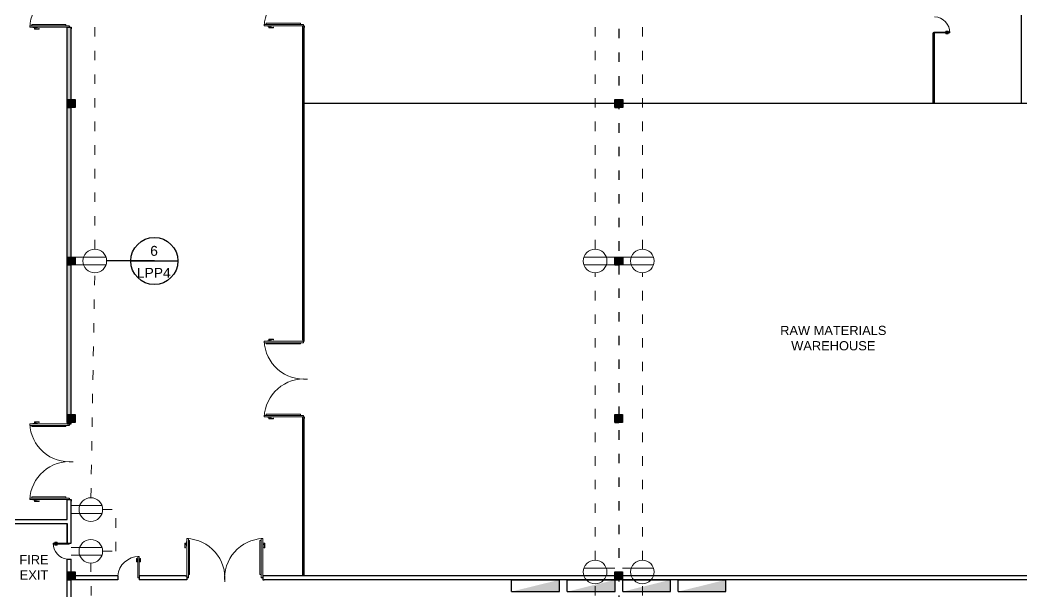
# Model space of a CAD drawing. Header units: millimetres. Extents: x 3339 to 2017737, y 4955 to 2748989.
# Drawn here: x 1182429 to 1220578, y 1259096 to 1280893 of the extents above; entities that cross this region are included whole.
import ezdxf

# ---------------------------------------------------------------- set-up
doc = ezdxf.new("R2010")
doc.units = ezdxf.units.MM
doc.header["$LTSCALE"] = 30
doc.linetypes.add('ACAD_ISO03W100', pattern=[30, 12, -18])
for name, color, linetype, lineweight in [('A-DETL-GENF', 92, 'Continuous', 13), ('A-DOOR', 31, 'Continuous', 13), ('outlet', 3, 'Continuous', 13), ('power lines', 3, 'ACAD_ISO03W100', 13)]:
    doc.layers.add(name, color=color, linetype=linetype, lineweight=lineweight)
doc.layers.add('broken line', color=7, linetype='ACAD_ISO03W100', plot=False)
for name, color, linetype in [('DIM LINES', 7, 'Continuous'), ('TEXT', 7, 'Continuous'), ('window', 92, 'Continuous')]:
    doc.layers.add(name, color=color, linetype=linetype)
doc.styles.get("Standard").update_dxf_attribs({"font": 'arial.ttf'})
doc.dimstyles.new('GREEN', dxfattribs={"dimtxt": 1000, "dimasz": 600, "dimexe": 0.18, "dimexo": 0.0625, "dimgap": 0.09, "dimtad": 2, "dimdec": 0, "dimzin": 0, "dimdsep": 46, "dimtxsty": 'Standard', "dimblk": 'ARCHTICK', "dimcen": 0.09, "dimclrd": 3, "dimclre": 3, "dimclrt": 2, "dimadec": 0, "dimazin": 0, "dimtfac": 1, "dimtdec": 0, "dimtofl": 0, "dimtmove": 0, "dimatfit": 3, "dimfxl": 1, "dimtolj": 1, "dimtzin": 0, "dimarcsym": 0})

# ---------------------------------------------------------------- blocks, each defined once
blk = doc.blocks.new('single door no base 1')
at = {"color": 0}
blk.add_line((51788, 22093), (51785, 22093), dxfattribs=at)
at = {"layer": 'A-DETL-GENF'}
for p, q in [((51710, 22826), (51697, 22826)), ((51697, 22826), (51697, 22788)), ((51708, 22788), (51697, 22788)), ((51697, 22788), (51697, 22706)), ((51697, 22788), (51710, 22788)), ((51708, 22718), (51697, 22706)), ((51697, 22706), (51716, 22706)), ((51708, 22718), (51708, 22788)), ((51716, 22718), (51708, 22718)), ((51710, 22788), (51710, 22826)), ((51741, 22823), (51710, 22823)), ((51710, 22823), (51710, 22791)), ((51710, 22791), (51741, 22791)), ((51716, 22706), (51716, 22718)), ((51748, 22864), (51741, 22858)), ((51741, 22858), (51741, 22756)), ((51741, 22791), (51741, 22823)), ((51741, 22756), (51748, 22750)), ((51748, 22750), (51748, 22864)), ((51788, 22864), (51788, 22750)), ((51794, 22858), (51788, 22864)), ((51788, 22750), (51794, 22756)), ((51794, 22756), (51794, 22858)), ((51826, 22823), (51794, 22823)), ((51794, 22823), (51794, 22791)), ((51794, 22791), (51826, 22791)), ((51827, 22718), (51819, 22718)), ((51819, 22718), (51819, 22706)), ((51819, 22706), (51839, 22706)), ((51839, 22826), (51826, 22826)), ((51826, 22826), (51826, 22788)), ((51826, 22791), (51826, 22823)), ((51826, 22788), (51839, 22788)), ((51839, 22788), (51827, 22788)), ((51827, 22788), (51827, 22718)), ((51827, 22718), (51839, 22706)), ((51839, 22788), (51839, 22826)), ((51839, 22706), (51839, 22788))]:
    blk.add_line(p, q, dxfattribs=at)
at = {"layer": 'A-DOOR', "lineweight": 18}
for p, q in [((51788, 22907), (51748, 22907)), ((51748, 22907), (51748, 22093)), ((51788, 22093), (51788, 22907)), ((51748, 22093), (51788, 22093))]:
    blk.add_line(p, q, dxfattribs=at)
at = {"layer": 'A-DOOR'}
blk.add_arc((51788, 22093), 814, 90, 174.7134, dxfattribs=at)
blk = doc.blocks.new('Poste with lines')
h = blk.add_hatch(color=2)
h.dxf.hatch_style = 1
h.paths.add_polyline_path([(13203, 12318), (12903, 12318), (12903, 12018), (13203, 12018)])
at = {"color": 0}
for p, q in [((12903, 12018), (12903, 12318)), ((12903, 12318), (13203, 12318)), ((13203, 12318), (13203, 12018)), ((12903, 12018), (12903, 12168)), ((12903, 12018), (13053, 12018)), ((13053, 12018), (12903, 12018)), ((13203, 12018), (12903, 12018))]:
    blk.add_line(p, q, dxfattribs=at)
blk = doc.blocks.new('_ArchTick')
at = {"color": 0, "linetype": 'ByBlock', "const_width": 0.15}
blk.add_lwpolyline([(-0.5, -0.5), (0.5, 0.5)], dxfattribs=at)
blk = doc.blocks.new('*D849')
at = {"layer": 'Defpoints', "color": 0, "transparency": 16777216}
for p in [(1193149, 1301709), (1233810, 1301709), (1226224, 1238709)]:
    blk.add_point(p, dxfattribs=at)
at = {"layer": 'DIM LINES', "color": 3, "linetype": 'ByBlock', "lineweight": -2, "transparency": 16777216}
for p, q in [((1193149, 1301709), (1233810, 1301709)), ((1233810, 1238709), (1233810, 1301709)), ((1226224, 1238709), (1233810, 1238709))]:
    blk.add_line(p, q, dxfattribs=at)
at = {"layer": 'DIM LINES', "color": 3, "lineweight": -2, "transparency": 16777216, "xscale": 600, "yscale": 600, "zscale": 600}
for p, rotation in [((1233810, 1301709), 90), ((1233810, 1238709), 270)]:
    blk.add_blockref('_ArchTick', p, dxfattribs=dict(at, rotation=rotation))
at = {"layer": 'DIM LINES', "color": 2, "transparency": 16777216, "insert": (1234321, 1270209), "char_height": 1000, "attachment_point": 5, "rotation": 90}
blk.add_mtext('\\A1;63000', dxfattribs=at)
blk = doc.blocks.new('outet')
at = {"layer": 'outlet', "linetype": 'ByBlock'}
for p, q in [((151671, 60292), (151671, 59118)), ((151971, 60292), (151971, 59118))]:
    blk.add_line(p, q, dxfattribs=at)
blk.add_circle((151821, 59868), 450, dxfattribs=at)

msp = doc.modelspace()

# ---------------------------------------------------------------- hatches: boundary and pattern name
at = {"true_color": 0xf8d731}
h = msp.add_hatch(color=40, dxfattribs=at)
h.dxf.hatch_style = 1
h.paths.add_polyline_path([(1202965.354, 1259109.357), (1202965.354, 1259559.357), (1201140.354, 1259109.357)])
h = msp.add_hatch(color=40, dxfattribs=at)
h.dxf.hatch_style = 1
h.paths.add_polyline_path([(1205090.354, 1259109.357), (1205090.354, 1259559.357), (1203265.354, 1259109.357)])
h = msp.add_hatch(color=40, dxfattribs=at)
h.dxf.hatch_style = 1
h.paths.add_polyline_path([(1207199.279, 1259109.357), (1207199.279, 1259559.357), (1205374.279, 1259109.357)])
h = msp.add_hatch(color=40, dxfattribs=at)
h.dxf.hatch_style = 1
h.paths.add_polyline_path([(1209308.205, 1259109.357), (1209308.205, 1259559.357), (1207483.205, 1259109.357)])
at = {"layer": 'window'}
h = msp.add_hatch(color=256, dxfattribs=at)
h.dxf.hatch_style = 1
h.paths.add_polyline_path([(1184374.279, 1280616.357), (1184224.279, 1280616.357), (1184224.279, 1280559.357), (1184224.279, 1277859.357), (1184374.279, 1277859.357)])
h.paths.add_polyline_path([(1184374.279, 1277559.357), (1184224.279, 1277559.357), (1184224.279, 1271859.357), (1184374.279, 1271859.357)])
h.paths.add_polyline_path([(1184374.279, 1271559.357), (1184224.279, 1271559.357), (1184224.279, 1265859.357), (1184374.279, 1265859.357)])
h = msp.add_hatch(color=256, dxfattribs=at)
h.dxf.hatch_style = 1
h.paths.add_polyline_path([(1184374.279, 1265559.357), (1184224.279, 1265559.357), (1184224.279, 1265502.357), (1184374.279, 1265502.357)])

# ---------------------------------------------------------------- linework, layer by layer
at = {"color": 0}
for p, q in [((1220549.279, 1287359.357), (1220549.279, 1277709.357)), ((1184299.279, 1280676.357), (1184299.279, 1280616.357)), ((1193199.279, 1268709.357), (1193199.279, 1280609.357)), ((1193249.279, 1268709.357), (1193249.279, 1280609.357)), ((1217199.279, 1277709.357), (1217199.279, 1280404.107)), ((1217249.279, 1280404.107), (1217199.279, 1280404.107)), ((1217249.279, 1280375.607), (1217249.279, 1280404.107)), ((1217249.279, 1277709.357), (1217249.279, 1280375.607)), ((1225218.404, 1277709.357), (1193249.279, 1277709.357)), ((1184374.279, 1265709.357), (1184224.279, 1265709.357)), ((1184224.279, 1265709.357), (1184374.279, 1265709.357)), ((1184299.279, 1265502.357), (1184299.279, 1265442.357)), ((1193199.279, 1259709.357), (1193199.279, 1265709.357)), ((1193249.279, 1259709.357), (1193249.279, 1265709.357)), ((1184224.279, 1261859.357), (1184224.279, 1262616.357)), ((1184299.279, 1262676.357), (1184299.279, 1262616.357)), ((1184374.279, 1260952.357), (1184374.279, 1262616.357)), ((1180930.155, 1261859.357), (1184224.279, 1261859.357)), ((1180930.155, 1261709.357), (1184224.279, 1261709.357)), ((1184224.279, 1260952.357), (1184224.279, 1261709.357)), ((1184224.279, 1238709.357), (1184224.279, 1260346.482)), ((1184374.279, 1259709.357), (1184374.279, 1260346.482)), ((1186147.992, 1259709.357), (1184374.279, 1259709.357)), ((1186147.992, 1259709.357), (1186147.992, 1259559.357)), ((1188724.279, 1259709.357), (1186958.529, 1259709.357)), ((1188724.279, 1259709.357), (1186958.529, 1259709.357)), ((1186958.529, 1259709.357), (1186958.529, 1259559.357)), ((1226224.279, 1259709.357), (1191724.279, 1259709.357)), ((1186147.992, 1259559.357), (1184224.279, 1259559.357)), ((1184374.279, 1238859.357), (1184374.279, 1259559.357)), ((1188724.279, 1259559.357), (1186958.529, 1259559.357)), ((1188841.279, 1259634.357), (1188781.279, 1259634.357)), ((1191667.279, 1259634.357), (1191607.279, 1259634.357)), ((1226224.279, 1259559.357), (1191724.279, 1259559.357))]:
    msp.add_line(p, q, dxfattribs=at)
for p, q in [((1193199.279, 1280666.357), (1193249.279, 1280666.357)), ((1193199.279, 1280609.357), (1193199.279, 1280666.357)), ((1193199.279, 1280666.357), (1193249.279, 1280666.357)), ((1193249.279, 1280666.357), (1193249.279, 1280609.357)), ((1186645.722, 1271709.357), (1185725.179, 1271709.357)), ((1187541.992, 1271709.357), (1186641.992, 1271709.357)), ((1186641.992, 1271709.357), (1188441.992, 1271709.357)), ((1187541.992, 1271709.357), (1187541.992, 1271709.357)), ((1187541.992, 1270813.087), (1187541.992, 1270809.357)), ((1193199.279, 1268709.357), (1193199.279, 1268652.357)), ((1193199.279, 1268652.357), (1193249.279, 1268652.357)), ((1193199.279, 1268652.357), (1193249.279, 1268652.357)), ((1193249.279, 1268652.357), (1193249.279, 1268709.357)), ((1193199.279, 1265766.357), (1193249.279, 1265766.357)), ((1193199.279, 1265709.357), (1193199.279, 1265766.357)), ((1193199.279, 1265766.357), (1193249.279, 1265766.357)), ((1193249.279, 1265766.357), (1193249.279, 1265709.357)), ((1184224.279, 1262559.357), (1184224.279, 1262616.357)), ((1184224.279, 1262616.357), (1184374.279, 1262616.357)), ((1184374.279, 1262616.357), (1184374.279, 1262559.357)), ((1184224.279, 1261709.357), (1184224.279, 1260952.357)), ((1184224.279, 1260952.357), (1184374.279, 1260952.357)), ((1184224.279, 1260346.482), (1184374.279, 1260346.482)), ((1188724.279, 1259709.357), (1188781.279, 1259709.357)), ((1188781.279, 1259709.357), (1188781.279, 1259559.357)), ((1191724.279, 1259709.357), (1191667.279, 1259709.357)), ((1191667.279, 1259709.357), (1191667.279, 1259559.357)), ((1188781.279, 1259559.357), (1188724.279, 1259559.357)), ((1191667.279, 1259559.357), (1191724.279, 1259559.357)), ((1201140.354, 1259109.357), (1201140.354, 1259559.357)), ((1201140.354, 1259559.357), (1202965.354, 1259559.357)), ((1202965.354, 1259109.357), (1202965.354, 1259559.357)), ((1203265.354, 1259109.357), (1203265.354, 1259559.357)), ((1203265.354, 1259559.357), (1205090.354, 1259559.357)), ((1205090.354, 1259109.357), (1205090.354, 1259559.357)), ((1205374.279, 1259109.357), (1205374.279, 1259559.357)), ((1205374.279, 1259559.357), (1207199.279, 1259559.357)), ((1207199.279, 1259109.357), (1207199.279, 1259559.357)), ((1207483.205, 1259109.357), (1207483.205, 1259559.357)), ((1207483.205, 1259559.357), (1209308.205, 1259559.357)), ((1209308.205, 1259109.357), (1209308.205, 1259559.357)), ((1201140.354, 1259109.357), (1202965.354, 1259109.357)), ((1203265.354, 1259109.357), (1205090.354, 1259109.357)), ((1205374.279, 1259109.357), (1207199.279, 1259109.357)), ((1207483.205, 1259109.357), (1209308.205, 1259109.357))]:
    msp.add_line(p, q)
msp.add_circle((1187541.992, 1271709.357), 896.27)
at = {"layer": 'A-DETL-GENF'}
for p, q in [((1182878.868, 1280721.357), (1184177.868, 1280721.357)), ((1182878.868, 1280676.357), (1182878.868, 1280721.357)), ((1184177.868, 1280676.357), (1182878.868, 1280676.357)), ((1184177.868, 1280721.357), (1184177.868, 1280676.357)), ((1191803.868, 1280771.357), (1193102.868, 1280771.357)), ((1191803.868, 1280726.357), (1191803.868, 1280771.357)), ((1193102.868, 1280726.357), (1191803.868, 1280726.357)), ((1191844.804, 1280666.357), (1192016.254, 1280666.357)), ((1191854.329, 1280656.832), (1191844.804, 1280666.357)), ((1192016.254, 1280666.357), (1192006.729, 1280656.832)), ((1193102.868, 1280771.357), (1193102.868, 1280726.357)), ((1182919.804, 1280616.357), (1183091.254, 1280616.357)), ((1182929.329, 1280606.832), (1182919.804, 1280616.357)), ((1183081.729, 1280606.832), (1182929.329, 1280606.832)), ((1182976.954, 1280540.157), (1182976.954, 1280559.207)), ((1182976.954, 1280559.207), (1183034.104, 1280559.207)), ((1183034.104, 1280540.157), (1182976.954, 1280540.157)), ((1182981.717, 1280559.207), (1182981.717, 1280606.832)), ((1182981.717, 1280606.832), (1183029.342, 1280606.832)), ((1183029.342, 1280559.207), (1182981.717, 1280559.207)), ((1183029.342, 1280606.832), (1183029.342, 1280559.207)), ((1183034.104, 1280559.207), (1183034.104, 1280540.157)), ((1183034.104, 1280540.157), (1183034.104, 1280557.328)), ((1183034.104, 1280557.328), (1183139.933, 1280557.328)), ((1183157.715, 1280540.157), (1183034.104, 1280540.157)), ((1183091.254, 1280616.357), (1183081.729, 1280606.832)), ((1183139.933, 1280557.328), (1183139.933, 1280568.899)), ((1183139.933, 1280568.899), (1183157.715, 1280568.899)), ((1183139.933, 1280557.328), (1183157.104, 1280540.157)), ((1183157.715, 1280568.899), (1183157.715, 1280540.157)), ((1192006.729, 1280656.832), (1191854.329, 1280656.832)), ((1191901.954, 1280590.157), (1191901.954, 1280609.207)), ((1191901.954, 1280609.207), (1191959.104, 1280609.207)), ((1191959.104, 1280590.157), (1191901.954, 1280590.157)), ((1191906.717, 1280609.207), (1191906.717, 1280656.832)), ((1191906.717, 1280656.832), (1191954.342, 1280656.832)), ((1191954.342, 1280609.207), (1191906.717, 1280609.207)), ((1191954.342, 1280656.832), (1191954.342, 1280609.207)), ((1191959.104, 1280609.207), (1191959.104, 1280590.157)), ((1191959.104, 1280590.157), (1191959.104, 1280607.328)), ((1191959.104, 1280607.328), (1192064.933, 1280607.328)), ((1192082.715, 1280590.157), (1191959.104, 1280590.157)), ((1192064.933, 1280607.328), (1192064.933, 1280618.899)), ((1192064.933, 1280618.899), (1192082.715, 1280618.899)), ((1192064.933, 1280607.328), (1192082.104, 1280590.157)), ((1192082.715, 1280618.899), (1192082.715, 1280590.157)), ((1217683.687, 1280472.207), (1217683.687, 1280457.837)), ((1217745.492, 1280472.207), (1217683.687, 1280472.207)), ((1217683.687, 1280457.837), (1217692.577, 1280457.837)), ((1217692.577, 1280380.378), (1217683.687, 1280380.378)), ((1217683.687, 1280380.378), (1217683.687, 1280366.007)), ((1217683.687, 1280366.007), (1217745.492, 1280366.007)), ((1217692.577, 1280463.622), (1217683.992, 1280472.207)), ((1217692.577, 1280374.593), (1217683.992, 1280366.007)), ((1217692.577, 1280457.837), (1217692.577, 1280463.622)), ((1217692.577, 1280463.622), (1217745.492, 1280463.622)), ((1217692.577, 1280374.593), (1217692.577, 1280380.378)), ((1217745.492, 1280374.593), (1217692.577, 1280374.593)), ((1217721.679, 1280438.87), (1217716.917, 1280434.107)), ((1217716.917, 1280434.107), (1217802.642, 1280434.107)), ((1217802.642, 1280404.107), (1217716.917, 1280404.107)), ((1217716.917, 1280404.107), (1217721.679, 1280399.345)), ((1217797.879, 1280438.87), (1217721.679, 1280438.87)), ((1217721.679, 1280399.345), (1217797.879, 1280399.345)), ((1217745.492, 1280463.622), (1217745.492, 1280472.207)), ((1217774.067, 1280472.207), (1217745.492, 1280472.207)), ((1217745.492, 1280472.207), (1217745.492, 1280462.682)), ((1217745.492, 1280462.682), (1217774.067, 1280462.682)), ((1217745.492, 1280375.532), (1217745.492, 1280366.007)), ((1217774.067, 1280375.532), (1217745.492, 1280375.532)), ((1217745.492, 1280366.007), (1217745.492, 1280374.593)), ((1217745.492, 1280366.007), (1217774.067, 1280366.007)), ((1217747.873, 1280462.682), (1217747.873, 1280438.87)), ((1217771.686, 1280462.682), (1217747.873, 1280462.682)), ((1217747.873, 1280438.87), (1217771.686, 1280438.87)), ((1217771.686, 1280399.345), (1217747.873, 1280399.345)), ((1217747.873, 1280399.345), (1217747.873, 1280375.532)), ((1217747.873, 1280375.532), (1217771.686, 1280375.532)), ((1217771.686, 1280438.87), (1217771.686, 1280462.682)), ((1217771.686, 1280375.532), (1217771.686, 1280399.345)), ((1217774.067, 1280462.682), (1217774.067, 1280472.207)), ((1217774.067, 1280366.007), (1217774.067, 1280375.532)), ((1217802.642, 1280434.107), (1217797.879, 1280438.87)), ((1217797.879, 1280399.345), (1217802.642, 1280404.107)), ((1193102.868, 1268592.357), (1191803.868, 1268592.357)), ((1191803.868, 1268592.357), (1191803.868, 1268547.357)), ((1191803.868, 1268547.357), (1193102.868, 1268547.357)), ((1191854.329, 1268661.882), (1191844.804, 1268652.357)), ((1191844.804, 1268652.357), (1192016.254, 1268652.357)), ((1192006.729, 1268661.882), (1191854.329, 1268661.882)), ((1191959.104, 1268728.557), (1191901.954, 1268728.557)), ((1191901.954, 1268728.557), (1191901.954, 1268709.507)), ((1191901.954, 1268709.507), (1191959.104, 1268709.507)), ((1191954.342, 1268709.507), (1191906.717, 1268709.507)), ((1191906.717, 1268709.507), (1191906.717, 1268661.882)), ((1191906.717, 1268661.882), (1191954.342, 1268661.882)), ((1191954.342, 1268661.882), (1191954.342, 1268709.507)), ((1192082.715, 1268728.557), (1191959.104, 1268728.557)), ((1191959.104, 1268728.557), (1191959.104, 1268711.387)), ((1191959.104, 1268709.507), (1191959.104, 1268728.557)), ((1191959.104, 1268711.387), (1192064.933, 1268711.387)), ((1192016.254, 1268652.357), (1192006.729, 1268661.882)), ((1192064.933, 1268711.387), (1192082.104, 1268728.557)), ((1192064.933, 1268711.387), (1192064.933, 1268699.816)), ((1192064.933, 1268699.816), (1192082.715, 1268699.816)), ((1192082.715, 1268699.816), (1192082.715, 1268728.557)), ((1193102.868, 1268547.357), (1193102.868, 1268592.357)), ((1191803.868, 1265871.357), (1193102.868, 1265871.357)), ((1191803.868, 1265826.357), (1191803.868, 1265871.357)), ((1193102.868, 1265826.357), (1191803.868, 1265826.357)), ((1193102.868, 1265871.357), (1193102.868, 1265826.357)), ((1184177.868, 1265442.357), (1182878.868, 1265442.357)), ((1182878.868, 1265442.357), (1182878.868, 1265397.357)), ((1182929.329, 1265511.882), (1182919.804, 1265502.357)), ((1182919.804, 1265502.357), (1183091.254, 1265502.357)), ((1183081.729, 1265511.882), (1182929.329, 1265511.882)), ((1183034.104, 1265578.557), (1182976.954, 1265578.557)), ((1182976.954, 1265578.557), (1182976.954, 1265559.507)), ((1182976.954, 1265559.507), (1183034.104, 1265559.507)), ((1183029.342, 1265559.507), (1182981.717, 1265559.507)), ((1182981.717, 1265559.507), (1182981.717, 1265511.882)), ((1182981.717, 1265511.882), (1183029.342, 1265511.882)), ((1183029.342, 1265511.882), (1183029.342, 1265559.507)), ((1183157.715, 1265578.557), (1183034.104, 1265578.557)), ((1183034.104, 1265578.557), (1183034.104, 1265561.387)), ((1183034.104, 1265559.507), (1183034.104, 1265578.557)), ((1183034.104, 1265561.387), (1183139.933, 1265561.387)), ((1183091.254, 1265502.357), (1183081.729, 1265511.882)), ((1183139.933, 1265561.387), (1183157.104, 1265578.557)), ((1183139.933, 1265561.387), (1183139.933, 1265549.816)), ((1183139.933, 1265549.816), (1183157.715, 1265549.816)), ((1183157.715, 1265549.816), (1183157.715, 1265578.557)), ((1184177.868, 1265397.357), (1184177.868, 1265442.357)), ((1191844.804, 1265766.357), (1192016.254, 1265766.357)), ((1191854.329, 1265756.832), (1191844.804, 1265766.357)), ((1192006.729, 1265756.832), (1191854.329, 1265756.832)), ((1191901.954, 1265690.157), (1191901.954, 1265709.207)), ((1191901.954, 1265709.207), (1191959.104, 1265709.207)), ((1191959.104, 1265690.157), (1191901.954, 1265690.157)), ((1191906.717, 1265709.207), (1191906.717, 1265756.832)), ((1191906.717, 1265756.832), (1191954.342, 1265756.832)), ((1191954.342, 1265709.207), (1191906.717, 1265709.207)), ((1191954.342, 1265756.832), (1191954.342, 1265709.207)), ((1191959.104, 1265709.207), (1191959.104, 1265690.157)), ((1191959.104, 1265690.157), (1191959.104, 1265707.328)), ((1191959.104, 1265707.328), (1192064.933, 1265707.328)), ((1192082.715, 1265690.157), (1191959.104, 1265690.157)), ((1192016.254, 1265766.357), (1192006.729, 1265756.832)), ((1192064.933, 1265707.328), (1192064.933, 1265718.899)), ((1192064.933, 1265718.899), (1192082.715, 1265718.899)), ((1192064.933, 1265707.328), (1192082.104, 1265690.157)), ((1192082.715, 1265718.899), (1192082.715, 1265690.157)), ((1182878.868, 1265397.357), (1184177.868, 1265397.357)), ((1182878.868, 1262721.357), (1184177.868, 1262721.357)), ((1182878.868, 1262676.357), (1182878.868, 1262721.357)), ((1184177.868, 1262676.357), (1182878.868, 1262676.357)), ((1182919.804, 1262616.357), (1183091.254, 1262616.357)), ((1182929.329, 1262606.832), (1182919.804, 1262616.357)), ((1183081.729, 1262606.832), (1182929.329, 1262606.832)), ((1182976.954, 1262540.157), (1182976.954, 1262559.207)), ((1182976.954, 1262559.207), (1183034.104, 1262559.207)), ((1183034.104, 1262540.157), (1182976.954, 1262540.157)), ((1182981.717, 1262559.207), (1182981.717, 1262606.832)), ((1182981.717, 1262606.832), (1183029.342, 1262606.832)), ((1183029.342, 1262559.207), (1182981.717, 1262559.207)), ((1183029.342, 1262606.832), (1183029.342, 1262559.207)), ((1183034.104, 1262559.207), (1183034.104, 1262540.157)), ((1183034.104, 1262540.157), (1183034.104, 1262557.328)), ((1183034.104, 1262557.328), (1183139.933, 1262557.328)), ((1183157.715, 1262540.157), (1183034.104, 1262540.157)), ((1183091.254, 1262616.357), (1183081.729, 1262606.832)), ((1183139.933, 1262557.328), (1183139.933, 1262568.899)), ((1183139.933, 1262568.899), (1183157.715, 1262568.899)), ((1183139.933, 1262557.328), (1183157.104, 1262540.157)), ((1183157.715, 1262568.899), (1183157.715, 1262540.157)), ((1184177.868, 1262721.357), (1184177.868, 1262676.357)), ((1183725.679, 1260957.12), (1183720.917, 1260952.357)), ((1183720.917, 1260952.357), (1183806.642, 1260952.357)), ((1183720.917, 1260922.357), (1183725.679, 1260917.595)), ((1183806.642, 1260922.357), (1183720.917, 1260922.357)), ((1183801.879, 1260957.12), (1183725.679, 1260957.12)), ((1183725.679, 1260917.595), (1183801.879, 1260917.595)), ((1183778.067, 1260990.457), (1183749.492, 1260990.457)), ((1183749.492, 1260990.457), (1183749.492, 1260980.932)), ((1183749.492, 1260980.932), (1183778.067, 1260980.932)), ((1183778.067, 1260893.782), (1183749.492, 1260893.782)), ((1183749.492, 1260893.782), (1183749.492, 1260884.257)), ((1183749.492, 1260884.257), (1183778.067, 1260884.257)), ((1183775.686, 1260980.932), (1183751.873, 1260980.932)), ((1183751.873, 1260980.932), (1183751.873, 1260957.12)), ((1183751.873, 1260957.12), (1183775.686, 1260957.12)), ((1183775.686, 1260917.595), (1183751.873, 1260917.595)), ((1183751.873, 1260917.595), (1183751.873, 1260893.782)), ((1183751.873, 1260893.782), (1183775.686, 1260893.782)), ((1183775.686, 1260957.12), (1183775.686, 1260980.932)), ((1183775.686, 1260893.782), (1183775.686, 1260917.595)), ((1183839.872, 1260990.457), (1183778.067, 1260990.457)), ((1183778.067, 1260990.457), (1183778.067, 1260981.872)), ((1183778.067, 1260980.932), (1183778.067, 1260990.457)), ((1183778.067, 1260981.872), (1183830.981, 1260981.872)), ((1183778.067, 1260884.257), (1183778.067, 1260893.782)), ((1183830.981, 1260892.843), (1183778.067, 1260892.843)), ((1183778.067, 1260892.843), (1183778.067, 1260884.257)), ((1183778.067, 1260884.257), (1183839.872, 1260884.257)), ((1183806.642, 1260952.357), (1183801.879, 1260957.12)), ((1183801.879, 1260917.595), (1183806.642, 1260922.357)), ((1183830.981, 1260981.872), (1183839.567, 1260990.457)), ((1183830.981, 1260981.872), (1183830.981, 1260976.087)), ((1183830.981, 1260976.087), (1183839.872, 1260976.087)), ((1183839.872, 1260898.628), (1183830.981, 1260898.628)), ((1183830.981, 1260898.628), (1183830.981, 1260892.843)), ((1183830.981, 1260892.843), (1183839.567, 1260884.257)), ((1183839.872, 1260976.087), (1183839.872, 1260990.457)), ((1183839.872, 1260884.257), (1183839.872, 1260898.628)), ((1188705.079, 1260899.532), (1188705.079, 1260956.682)), ((1188705.079, 1260956.682), (1188724.129, 1260956.682)), ((1188705.079, 1260775.922), (1188705.079, 1260899.532)), ((1188705.079, 1260899.532), (1188722.25, 1260899.532)), ((1188724.129, 1260899.532), (1188705.079, 1260899.532)), ((1188722.25, 1260899.532), (1188722.25, 1260793.703)), ((1188724.129, 1260956.682), (1188724.129, 1260899.532)), ((1188724.129, 1260904.295), (1188724.129, 1260951.92)), ((1188724.129, 1260951.92), (1188771.754, 1260951.92)), ((1188771.754, 1260904.295), (1188724.129, 1260904.295)), ((1188771.754, 1261004.307), (1188781.279, 1261013.832)), ((1188771.754, 1260851.907), (1188771.754, 1261004.307)), ((1188771.754, 1260951.92), (1188771.754, 1260904.295)), ((1188781.279, 1260842.382), (1188771.754, 1260851.907)), ((1188781.279, 1261013.832), (1188781.279, 1260842.382)), ((1188841.279, 1259755.769), (1188841.279, 1261054.769)), ((1188841.279, 1261054.769), (1188886.279, 1261054.769)), ((1188886.279, 1261054.769), (1188886.279, 1259755.769)), ((1191562.279, 1261054.769), (1191562.279, 1259755.769)), ((1191607.279, 1261054.769), (1191562.279, 1261054.769)), ((1191607.279, 1259755.769), (1191607.279, 1261054.769)), ((1191667.279, 1261013.832), (1191667.279, 1260842.382)), ((1191676.804, 1261004.307), (1191667.279, 1261013.832)), ((1191667.279, 1260842.382), (1191676.804, 1260851.907)), ((1191676.804, 1260851.907), (1191676.804, 1261004.307)), ((1191724.429, 1260951.92), (1191676.804, 1260951.92)), ((1191676.804, 1260951.92), (1191676.804, 1260904.295)), ((1191676.804, 1260904.295), (1191724.429, 1260904.295)), ((1191743.479, 1260956.682), (1191724.429, 1260956.682)), ((1191724.429, 1260956.682), (1191724.429, 1260899.532)), ((1191724.429, 1260904.295), (1191724.429, 1260951.92)), ((1191724.429, 1260899.532), (1191743.479, 1260899.532)), ((1191743.479, 1260899.532), (1191726.309, 1260899.532)), ((1191726.309, 1260899.532), (1191726.309, 1260793.703)), ((1191743.479, 1260899.532), (1191743.479, 1260956.682)), ((1191743.479, 1260775.922), (1191743.479, 1260899.532)), ((1188722.25, 1260793.703), (1188705.079, 1260776.533)), ((1188733.821, 1260775.922), (1188705.079, 1260775.922)), ((1188722.25, 1260793.703), (1188733.821, 1260793.703)), ((1188733.821, 1260793.703), (1188733.821, 1260775.922)), ((1191726.309, 1260793.703), (1191714.738, 1260793.703)), ((1191714.738, 1260793.703), (1191714.738, 1260775.922)), ((1191714.738, 1260775.922), (1191743.479, 1260775.922)), ((1191726.309, 1260793.703), (1191743.479, 1260776.533)), ((1188886.279, 1259755.769), (1188841.279, 1259755.769)), ((1191562.279, 1259755.769), (1191607.279, 1259755.769))]:
    msp.add_line(p, q, dxfattribs=at)
at = {"layer": 'A-DOOR', "lineweight": 18}
for p, q in [((1182799.279, 1280616.357), (1182799.279, 1280676.357)), ((1182799.279, 1280676.357), (1184299.279, 1280676.357)), ((1184299.279, 1280616.357), (1184299.279, 1280676.357)), ((1191724.279, 1280666.357), (1191724.279, 1280726.357)), ((1191724.279, 1280726.357), (1193224.279, 1280726.357)), ((1193224.279, 1280666.357), (1191724.279, 1280666.357)), ((1193224.279, 1280666.357), (1193224.279, 1280726.357)), ((1184299.279, 1280616.357), (1182799.279, 1280616.357)), ((1217224.279, 1280434.107), (1217224.279, 1280404.107)), ((1217834.779, 1280434.107), (1217224.279, 1280434.107)), ((1217224.279, 1280404.107), (1217834.779, 1280404.107)), ((1217834.779, 1280404.107), (1217834.779, 1280434.107)), ((1193224.279, 1268652.357), (1191724.279, 1268652.357)), ((1191724.279, 1268652.357), (1191724.279, 1268592.357)), ((1191724.279, 1268592.357), (1193224.279, 1268592.357)), ((1193224.279, 1268652.357), (1193224.279, 1268592.357)), ((1191724.279, 1265766.357), (1191724.279, 1265826.357)), ((1191724.279, 1265826.357), (1193224.279, 1265826.357)), ((1193224.279, 1265766.357), (1193224.279, 1265826.357)), ((1184299.279, 1265502.357), (1182799.279, 1265502.357)), ((1182799.279, 1265502.357), (1182799.279, 1265442.357)), ((1182799.279, 1265442.357), (1184299.279, 1265442.357)), ((1184299.279, 1265502.357), (1184299.279, 1265442.357)), ((1193224.279, 1265766.357), (1191724.279, 1265766.357)), ((1182799.279, 1262616.357), (1182799.279, 1262676.357)), ((1182799.279, 1262676.357), (1184299.279, 1262676.357)), ((1184299.279, 1262616.357), (1182799.279, 1262616.357)), ((1184299.279, 1262616.357), (1184299.279, 1262676.357)), ((1184299.279, 1260952.357), (1183688.779, 1260952.357)), ((1183688.779, 1260952.357), (1183688.779, 1260922.357)), ((1183688.779, 1260922.357), (1184299.279, 1260922.357)), ((1184299.279, 1260922.357), (1184299.279, 1260952.357)), ((1188781.279, 1259634.357), (1188781.279, 1261134.357)), ((1188781.279, 1261134.357), (1188841.279, 1261134.357)), ((1188841.279, 1261134.357), (1188841.279, 1259634.357)), ((1191667.279, 1261134.357), (1191607.279, 1261134.357)), ((1191607.279, 1261134.357), (1191607.279, 1259634.357)), ((1191667.279, 1259634.357), (1191667.279, 1261134.357)), ((1188781.279, 1259634.357), (1188841.279, 1259634.357)), ((1191667.279, 1259634.357), (1191607.279, 1259634.357))]:
    msp.add_line(p, q, dxfattribs=at)
at = {"layer": 'A-DOOR'}
for centre, radius, start, end in [((1184317.807, 1280544.842), 1520.211, 85.038693, 177.3036501), ((1193242.807, 1280594.842), 1520.211, 85.038693, 177.3036501), ((1217224.279, 1280404.107), 610.5, 0, 87.6530792), ((1193242.807, 1268723.872), 1520.211, 182.6963499, 274.961307), ((1193242.807, 1265694.842), 1520.211, 85.038693, 177.3036501), ((1184317.807, 1265573.872), 1520.211, 182.6963499, 274.961307), ((1184317.807, 1262544.842), 1520.211, 85.038693, 177.3036501), ((1184299.279, 1260952.357), 610.5, 180, 262.94338), ((1188709.764, 1259615.83), 1520.211, 355.038693, 87.3036501), ((1191738.794, 1259615.83), 1520.211, 92.6963499, 184.961307)]:
    msp.add_arc(centre, radius, start, end, dxfattribs=at)
at = {"layer": 'broken line'}
msp.add_line((1205225.719, 1289559.357), (1205224.279, 1239009.357), dxfattribs=at)
at = {"layer": 'power lines'}
for p, q in [((1185275.179, 1272159.357), (1185275.179, 1283259.357)), ((1204323.379, 1272159.357), (1204323.019, 1283259.357)), ((1206125.179, 1272159.357), (1206125.539, 1283259.357)), ((1185124.279, 1262686.624), (1185275.179, 1271259.357)), ((1204324.279, 1260309.357), (1204323.379, 1271259.357)), ((1206124.279, 1260309.357), (1206125.179, 1271259.357)), ((1185574.279, 1262236.624), (1186074.279, 1262236.624)), ((1186074.279, 1260645.751), (1186074.279, 1262236.624)), ((1185574.279, 1260645.751), (1186074.279, 1260645.751)), ((1185274.459, 1248159.357), (1185124.279, 1260195.751)), ((1204324.099, 1248159.357), (1204324.279, 1259409.357)), ((1206124.459, 1248159.357), (1206124.279, 1259409.357))]:
    msp.add_line(p, q, dxfattribs=at)
at = {"layer": 'window'}
for p, q in [((1184224.279, 1265592.357), (1184224.279, 1280616.357)), ((1184224.279, 1280559.357), (1184224.279, 1280616.357)), ((1184224.279, 1280616.357), (1184374.279, 1280616.357)), ((1184374.279, 1265641.857), (1184374.279, 1280616.357)), ((1184374.279, 1280616.357), (1184374.279, 1280559.357)), ((1184224.279, 1265559.357), (1184224.279, 1265502.357)), ((1184224.279, 1265502.357), (1184374.279, 1265502.357)), ((1184374.279, 1265502.357), (1184374.279, 1265559.357))]:
    msp.add_line(p, q, dxfattribs=at)

# ---------------------------------------------------------------- block references
at = {"color": 0}
for name, p in [('Poste with lines', (1171321.869, 1265541.247)), ('Poste with lines', (1192171.869, 1265541.247)), ('Poste with lines', (1171321.689, 1259541.247)), ('Poste with lines', (1192171.689, 1259541.247)), ('Poste with lines', (1171320.789, 1253541.247)), ('Poste with lines', (1192170.789, 1253541.247)), ('single door no base 1', (1135170.789, 1237541.247)), ('Poste with lines', (1171320.789, 1247541.247)), ('Poste with lines', (1171320.789, 1247541.247)), ('Poste with lines', (1192170.789, 1247541.247))]:
    msp.add_blockref(name, p, dxfattribs=at)
for p, rotation in [((1125407.068, 1423530.501), 270), ((1264193.29, 1119888.214), 90), ((1146257.068, 1423530.501), 270), ((1125256.168, 1414057.767), 270), ((1125256.168, 1412466.895), 270), ((1264192.39, 1108038.214), 90), ((1146256.168, 1411680.501), 270)]:
    msp.add_blockref('outet', p, dxfattribs=dict(rotation=rotation))

# ---------------------------------------------------------------- texts
at = {"char_height": 377.35925, "attachment_point": 1}
for s, insert in [('\\pxqc,t0.39537;6', (1187341.992, 1272284.696)), ('\\pxqc,t0.39537;LPP4', (1187331.992, 1271446.717))]:
    msp.add_mtext_dynamic_manual_height_columns(s, width=377.35925, gutter_width=1886.796, heights=[0], dxfattribs=dict(at, insert=insert))
at = {"layer": 'TEXT', "char_height": 350, "attachment_point": 1}
for s, width, insert in [('\\pxqc;RAW MATERIALS WAREHOUSE', 4394.73285, (1211196.439, 1269238.018)), ('\\pxqc;FIRE EXIT', 1254.53393, (1182332.694, 1260501.522))]:
    msp.add_mtext_dynamic_manual_height_columns(s, width=width, gutter_width=0, heights=[1406.025], dxfattribs=dict(at, insert=insert))

# ---------------------------------------------------------------- dimensions: what is measured, and where the dimension line sits
at = {"layer": 'DIM LINES', "color": 0}
dim = msp.add_linear_dim(base=(1233809.961, 1301709.357), p1=(1226224.279, 1238709.357), p2=(1193149.279, 1301709.357), angle=90, dimstyle='GREEN', dxfattribs=at)
dim.commit()
dim.dimension.update_dxf_attribs({"geometry": '*D849', "text_midpoint": (1234320.965, 1270209.357)})

doc.saveas('drawing.dxf')
